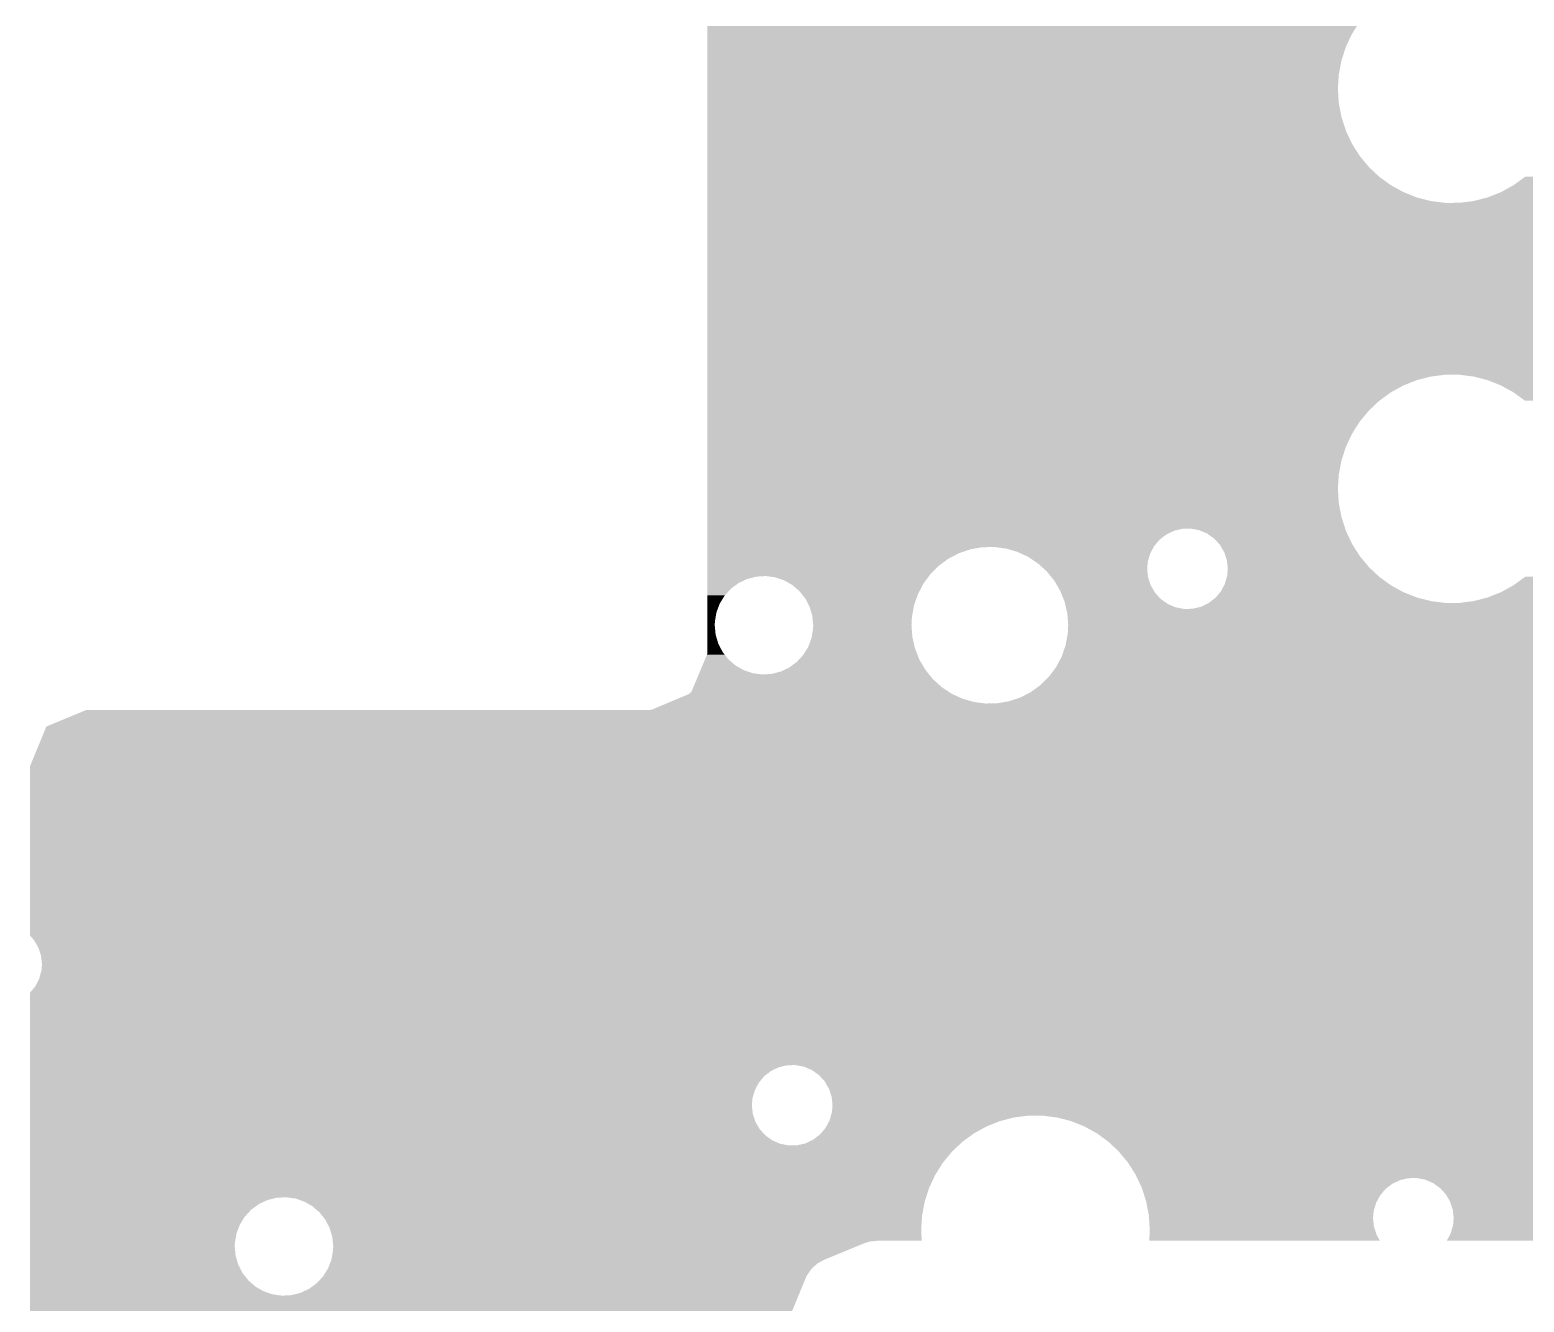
# Model space of a CAD drawing. Extents: x 295 to 953, y 10 to 290.
# Drawn here: x 578.48 to 622.17, y 211.06 to 248.26 of the extents above; entities that cross this region are included whole.
import ezdxf

# ---------------------------------------------------------------- set-up
doc = ezdxf.new("R2010")
doc.units = 0
doc.header["$LTSCALE"] = 5
doc.header["$MEASUREMENT"] = 0
doc.layers.add('PWR1', color=7, linetype='CONTINUOUS')

msp = doc.modelspace()

# ---------------------------------------------------------------- linework, layer by layer
at = {"layer": 'PWR1'}
for points in [[(598.295, 248.138), (598.295, 248.373), (617.137, 248.138), (617.286, 248.373)], [(598.295, 247.758), (598.295, 248.138), (616.959, 247.758), (617.137, 248.138)], [(598.295, 247.358), (598.295, 247.758), (616.83, 247.358), (616.959, 247.758)], [(598.295, 246.945), (598.295, 247.358), (616.752, 246.945), (616.83, 247.358)], [(598.295, 246.534), (598.295, 246.945), (616.727, 246.534), (616.752, 246.945)], [(598.295, 246.115), (598.295, 246.534), (616.753, 246.115), (616.727, 246.534)], [(598.295, 245.703), (598.295, 246.115), (616.832, 245.703), (616.753, 246.115)], [(598.295, 245.303), (598.295, 245.703), (616.962, 245.303), (616.832, 245.703)], [(598.295, 244.923), (598.295, 245.303), (617.141, 244.923), (616.962, 245.303)], [(598.295, 244.569), (598.295, 244.923), (617.366, 244.569), (617.141, 244.923)], [(598.295, 244.245), (598.295, 244.569), (617.634, 244.245), (617.366, 244.569)], [(598.295, 243.958), (598.295, 244.245), (617.94, 243.958), (617.634, 244.245)], [(598.295, 243.712), (598.295, 243.958), (618.28, 243.712), (617.94, 243.958)], [(621.864, 243.716), (621.957, 243.784), (643.956, 243.716), (643.935, 243.784)], [(621.957, 243.784), (622.203, 243.963), (643.935, 243.784), (643.918, 243.963)], [(598.295, 243.51), (598.295, 243.712), (618.648, 243.51), (618.28, 243.712)], [(598.295, 243.355), (598.295, 243.51), (619.039, 243.355), (618.648, 243.51)], [(598.295, 243.251), (598.295, 243.355), (619.446, 243.251), (619.039, 243.355)], [(620.785, 243.275), (621.106, 243.358), (644.141, 243.275), (644.098, 243.358)], [(621.106, 243.358), (621.496, 243.513), (644.098, 243.358), (644.017, 243.513)], [(621.496, 243.513), (621.508, 243.519), (644.017, 243.513), (644.014, 243.519)], [(621.508, 243.519), (621.864, 243.716), (644.014, 243.519), (643.956, 243.716)], [(598.295, 243.199), (598.295, 243.251), (619.863, 243.199), (619.446, 243.251)], [(598.295, 243.059), (598.295, 243.199), (644.312, 243.059), (644.201, 243.199)], [(598.295, 242.88), (598.295, 243.059), (644.521, 242.88), (644.312, 243.059)], [(619.863, 243.199), (620.283, 243.2), (644.201, 243.199), (644.2, 243.2)], [(620.283, 243.2), (620.699, 243.253), (644.2, 243.2), (644.158, 243.253)], [(620.699, 243.253), (620.785, 243.275), (644.158, 243.253), (644.141, 243.275)], [(598.295, 242.744), (598.295, 242.88), (644.76, 242.744), (644.521, 242.88)], [(598.295, 242.656), (598.295, 242.744), (645.022, 242.656), (644.76, 242.744)], [(598.295, 242.619), (598.295, 242.656), (645.295, 242.619), (645.022, 242.656)], [(598.295, 242.248), (598.295, 242.619), (655.724, 242.248), (655.747, 242.619)], [(598.295, 241.829), (598.295, 242.248), (655.75, 241.829), (655.724, 242.248)], [(598.295, 241.417), (598.295, 241.829), (655.829, 241.417), (655.75, 241.829)], [(598.295, 241.017), (598.295, 241.417), (655.959, 241.017), (655.829, 241.417)], [(598.295, 240.637), (598.295, 241.017), (656.138, 240.637), (655.959, 241.017)], [(598.295, 240.283), (598.295, 240.637), (656.363, 240.283), (656.138, 240.637)], [(598.295, 239.959), (598.295, 240.283), (656.631, 239.959), (656.363, 240.283)], [(598.295, 239.672), (598.295, 239.959), (656.937, 239.672), (656.631, 239.959)], [(598.295, 239.426), (598.295, 239.672), (657.277, 239.426), (656.937, 239.672)], [(598.295, 239.224), (598.295, 239.426), (657.645, 239.224), (657.277, 239.426)], [(598.295, 239.069), (598.295, 239.224), (658.036, 239.069), (657.645, 239.224)], [(598.295, 238.965), (598.295, 239.069), (658.443, 238.965), (658.036, 239.069)], [(598.295, 238.913), (598.295, 238.965), (658.859, 238.913), (658.443, 238.965)], [(598.295, 238.768), (598.295, 238.913), (676.236, 238.768), (676.224, 238.913)], [(598.295, 238.44), (598.295, 238.768), (676.314, 238.44), (676.236, 238.768)], [(598.295, 238.174), (598.295, 238.44), (676.424, 238.174), (676.314, 238.44)], [(598.295, 238.173), (598.295, 238.174), (619.855, 238.173), (620.275, 238.174)], [(598.295, 238.12), (598.295, 238.173), (619.438, 238.12), (619.855, 238.173)], [(598.295, 238.015), (598.295, 238.12), (619.031, 238.015), (619.438, 238.12)], [(620.641, 238.128), (620.275, 238.174), (676.443, 238.128), (676.424, 238.174)], [(620.691, 238.122), (620.641, 238.128), (676.447, 238.122), (676.443, 238.128)], [(621.098, 238.018), (620.691, 238.122), (676.51, 238.018), (676.447, 238.122)], [(598.295, 237.86), (598.295, 238.015), (618.641, 237.86), (619.031, 238.015)], [(598.295, 237.657), (598.295, 237.86), (618.274, 237.657), (618.641, 237.86)], [(621.489, 237.863), (621.098, 238.018), (676.604, 237.863), (676.51, 238.018)], [(621.532, 237.84), (621.489, 237.863), (676.619, 237.84), (676.604, 237.863)], [(621.6, 237.803), (621.532, 237.84), (676.65, 237.803), (676.619, 237.84)], [(621.608, 237.798), (621.6, 237.803), (673.27, 237.798), (673.52, 237.803)], [(621.711, 237.741), (621.608, 237.798), (673.028, 237.741), (673.27, 237.798)], [(621.857, 237.661), (621.711, 237.741), (672.858, 237.661), (673.028, 237.741)], [(598.295, 237.41), (598.295, 237.657), (617.934, 237.41), (618.274, 237.657)], [(598.295, 237.122), (598.295, 237.41), (617.629, 237.122), (617.934, 237.41)], [(621.893, 237.635), (621.857, 237.661), (672.802, 237.635), (672.858, 237.661)], [(622.102, 237.484), (621.893, 237.635), (672.605, 237.484), (672.802, 237.635)], [(622.197, 237.415), (622.102, 237.484), (672.546, 237.415), (672.605, 237.484)], [(598.295, 236.798), (598.295, 237.122), (617.361, 236.798), (617.629, 237.122)], [(598.295, 236.443), (598.295, 236.798), (617.137, 236.443), (617.361, 236.798)], [(598.295, 236.062), (598.295, 236.443), (616.959, 236.062), (617.137, 236.443)], [(598.295, 235.663), (598.295, 236.062), (616.83, 235.663), (616.959, 236.062)], [(598.295, 235.25), (598.295, 235.663), (616.752, 235.25), (616.83, 235.663)], [(598.295, 234.839), (598.295, 235.25), (616.727, 234.839), (616.752, 235.25)], [(598.295, 234.42), (598.295, 234.839), (616.753, 234.42), (616.727, 234.839)], [(598.295, 234.007), (598.295, 234.42), (616.832, 234.007), (616.753, 234.42)], [(598.295, 233.675), (598.295, 234.007), (616.94, 233.675), (616.832, 234.007)], [(598.295, 233.671), (598.295, 233.675), (612.183, 233.671), (612.433, 233.675)], [(598.295, 233.614), (598.295, 233.671), (611.941, 233.614), (612.183, 233.671)], [(598.295, 233.507), (598.295, 233.614), (611.715, 233.507), (611.941, 233.614)], [(598.295, 233.356), (598.295, 233.507), (611.518, 233.356), (611.715, 233.507)], [(598.295, 233.166), (598.295, 233.356), (611.356, 233.166), (611.518, 233.356)], [(612.677, 233.627), (612.433, 233.675), (616.956, 233.627), (616.94, 233.675)], [(612.722, 233.608), (612.677, 233.627), (616.962, 233.608), (616.956, 233.627)], [(612.906, 233.529), (612.722, 233.608), (616.999, 233.529), (616.962, 233.608)], [(613.109, 233.384), (612.906, 233.529), (617.067, 233.384), (616.999, 233.529)], [(613.253, 233.228), (613.109, 233.384), (617.141, 233.228), (617.067, 233.384)], [(598.295, 233.138), (598.295, 233.166), (611.341, 233.138), (611.356, 233.166)], [(598.295, 233.13), (598.295, 233.138), (606.322, 233.13), (606.67, 233.138)], [(598.295, 233.069), (598.295, 233.13), (605.98, 233.069), (606.322, 233.13)], [(598.295, 232.957), (598.295, 233.069), (605.65, 232.957), (605.98, 233.069)], [(598.295, 232.797), (598.295, 232.957), (605.342, 232.797), (605.65, 232.957)], [(607.014, 233.094), (606.67, 233.138), (611.317, 233.094), (611.341, 233.138)], [(607.349, 232.998), (607.014, 233.094), (611.265, 232.998), (611.317, 233.094)], [(607.459, 232.947), (607.349, 232.998), (611.238, 232.947), (611.265, 232.998)], [(607.664, 232.852), (607.459, 232.947), (611.21, 232.852), (611.238, 232.947)], [(613.278, 233.2), (613.253, 233.228), (617.158, 233.2), (617.141, 233.228)], [(613.403, 232.985), (613.278, 233.2), (617.295, 232.985), (617.158, 233.2)], [(613.44, 232.873), (613.403, 232.985), (617.366, 232.873), (617.295, 232.985)], [(613.481, 232.749), (613.44, 232.873), (617.469, 232.749), (617.366, 232.873)], [(598.295, 232.592), (598.295, 232.797), (605.061, 232.592), (605.342, 232.797)], [(598.295, 232.346), (598.295, 232.592), (604.815, 232.346), (605.061, 232.592)], [(607.884, 232.708), (607.664, 232.852), (611.168, 232.708), (611.21, 232.852)], [(607.954, 232.661), (607.884, 232.708), (611.164, 232.661), (611.168, 232.708)], [(608.131, 232.501), (607.954, 232.661), (611.15, 232.501), (611.164, 232.661)], [(608.212, 232.428), (608.131, 232.501), (611.158, 232.428), (611.15, 232.501)], [(608.354, 232.253), (608.212, 232.428), (611.176, 232.253), (611.158, 232.428)], [(613.502, 232.55), (613.481, 232.749), (617.634, 232.55), (617.469, 232.749)], [(613.489, 232.294), (613.508, 232.501), (617.907, 232.294), (617.686, 232.501)], [(613.508, 232.501), (613.502, 232.55), (617.686, 232.501), (617.634, 232.55)], [(598.295, 232.288), (598.295, 232.346), (604.772, 232.288), (604.815, 232.346)], [(598.295, 232.272), (598.295, 232.288), (599.726, 232.272), (600.001, 232.288)], [(598.295, 232.204), (598.295, 232.272), (599.459, 232.204), (599.726, 232.272)], [(598.295, 232.087), (598.295, 232.204), (599.21, 232.087), (599.459, 232.204)], [(598.295, 231.924), (598.295, 232.087), (598.987, 231.924), (599.21, 232.087)], [(600.274, 232.252), (600.001, 232.288), (604.745, 232.252), (604.772, 232.288)], [(600.535, 232.164), (600.274, 232.252), (604.68, 232.164), (604.745, 232.252)], [(600.706, 232.067), (600.535, 232.164), (604.608, 232.067), (604.68, 232.164)], [(600.774, 232.028), (600.706, 232.067), (604.588, 232.028), (604.608, 232.067)], [(600.983, 231.848), (600.774, 232.028), (604.494, 231.848), (604.588, 232.028)], [(608.432, 232.158), (608.354, 232.253), (611.208, 232.158), (611.176, 232.253)], [(608.515, 232.016), (608.432, 232.158), (611.254, 232.016), (611.208, 232.158)], [(608.608, 231.858), (608.515, 232.016), (611.347, 231.858), (611.254, 232.016)], [(613.302, 231.835), (613.399, 232.016), (618.609, 231.835), (618.28, 232.016)], [(613.399, 232.016), (613.42, 232.055), (618.28, 232.016), (618.227, 232.055)], [(613.42, 232.055), (613.48, 232.262), (618.227, 232.055), (617.94, 232.262)], [(613.48, 232.262), (613.489, 232.294), (617.94, 232.262), (617.907, 232.294)], [(621.69, 231.924), (621.85, 232.012), (645.022, 231.924), (644.76, 232.012)], [(621.85, 232.012), (621.864, 232.02), (644.76, 232.012), (644.747, 232.02)], [(621.864, 232.02), (622.04, 232.148), (644.747, 232.02), (644.521, 232.148)], [(622.04, 232.148), (622.203, 232.268), (644.521, 232.148), (644.382, 232.268)], [(598.295, 231.721), (598.295, 231.924), (598.8, 231.721), (598.987, 231.924)], [(598.295, 231.487), (598.295, 231.721), (598.655, 231.487), (598.8, 231.721)], [(601.054, 231.759), (600.983, 231.848), (604.447, 231.759), (604.494, 231.848)], [(601.155, 231.633), (601.054, 231.759), (604.403, 231.633), (604.447, 231.759)], [(601.26, 231.43), (601.155, 231.633), (604.333, 231.43), (604.403, 231.633)], [(608.631, 231.801), (608.608, 231.858), (611.38, 231.801), (611.347, 231.858)], [(608.704, 231.617), (608.631, 231.801), (611.548, 231.617), (611.38, 231.801)], [(608.737, 231.535), (608.704, 231.617), (611.664, 231.535), (611.548, 231.617)], [(612.954, 231.503), (613.022, 231.556), (619.863, 231.503), (619.446, 231.556)], [(613.022, 231.556), (613.14, 231.646), (619.446, 231.556), (619.094, 231.646)], [(613.14, 231.646), (613.152, 231.66), (619.094, 231.646), (619.039, 231.66)], [(613.152, 231.66), (613.283, 231.814), (619.039, 231.66), (618.648, 231.814)], [(613.283, 231.814), (613.302, 231.835), (618.648, 231.814), (618.609, 231.835)], [(620.283, 231.504), (620.699, 231.557), (656.523, 231.504), (656.479, 231.557)], [(620.699, 231.557), (621.106, 231.662), (656.479, 231.557), (656.392, 231.662)], [(621.106, 231.662), (621.195, 231.698), (656.392, 231.662), (656.363, 231.698)], [(621.195, 231.698), (621.496, 231.817), (656.363, 231.698), (656.287, 231.817)], [(621.496, 231.817), (621.624, 231.888), (656.287, 231.817), (656.242, 231.888)], [(621.624, 231.888), (621.69, 231.924), (645.295, 231.888), (645.022, 231.924)], [(598.295, 231.23), (598.295, 231.487), (598.558, 231.23), (598.655, 231.487)], [(598.295, 230.958), (598.295, 231.23), (598.511, 230.958), (598.558, 231.23)], [(601.281, 231.388), (601.26, 231.43), (604.326, 231.388), (604.333, 231.43)], [(601.36, 231.124), (601.281, 231.388), (604.278, 231.124), (604.326, 231.388)], [(601.363, 231.088), (601.36, 231.124), (604.271, 231.088), (604.278, 231.124)], [(608.751, 231.473), (608.737, 231.535), (611.751, 231.473), (611.664, 231.535)], [(608.774, 231.375), (608.751, 231.473), (611.98, 231.375), (611.751, 231.473)], [(608.785, 231.327), (608.774, 231.375), (612.225, 231.327), (611.98, 231.375)], [(608.815, 231.197), (608.785, 231.327), (656.82, 231.197), (656.681, 231.327)], [(608.824, 231.087), (608.815, 231.197), (656.937, 231.087), (656.82, 231.197)], [(612.225, 231.327), (612.474, 231.331), (656.681, 231.327), (656.677, 231.331)], [(612.474, 231.331), (612.659, 231.374), (656.677, 231.331), (656.631, 231.374)], [(612.659, 231.374), (612.717, 231.388), (656.631, 231.374), (656.62, 231.388)], [(612.717, 231.388), (612.942, 231.494), (656.62, 231.388), (656.531, 231.494)], [(612.942, 231.494), (612.954, 231.503), (656.531, 231.494), (656.524, 231.503)], [(619.863, 231.503), (620.283, 231.504), (656.524, 231.503), (656.523, 231.504)], [(598.295, 230.85), (598.295, 230.958), (598.507, 230.85), (598.511, 230.958)], [(598.295, 230.576), (598.295, 230.85), (598.533, 230.576), (598.507, 230.85)], [(601.341, 230.503), (601.382, 230.741), (604.285, 230.503), (604.267, 230.741)], [(601.386, 230.85), (601.363, 231.088), (604.259, 230.85), (604.271, 231.088)], [(601.382, 230.741), (601.386, 230.85), (604.267, 230.741), (604.259, 230.85)], [(608.842, 230.85), (608.824, 231.087), (657.264, 230.85), (656.937, 231.087)], [(608.831, 230.638), (608.841, 230.84), (657.645, 230.638), (657.277, 230.84)], [(608.841, 230.84), (608.842, 230.85), (657.277, 230.84), (657.264, 230.85)], [(598.295, 230.311), (598.295, 230.576), (598.611, 230.311), (598.533, 230.576)], [(598.295, 230.067), (598.295, 230.311), (598.738, 230.067), (598.611, 230.311)], [(601.237, 230.212), (601.335, 230.47), (604.352, 230.212), (604.293, 230.47)], [(601.335, 230.47), (601.341, 230.503), (604.293, 230.47), (604.285, 230.503)], [(608.745, 230.205), (608.767, 230.27), (715.728, 230.205), (715.864, 230.27)], [(608.767, 230.27), (608.775, 230.312), (715.864, 230.27), (715.954, 230.312)], [(608.775, 230.312), (608.778, 230.328), (715.954, 230.312), (716.022, 230.328)], [(608.778, 230.328), (608.787, 230.38), (658.859, 230.328), (658.443, 230.38)], [(608.787, 230.38), (608.806, 230.484), (658.443, 230.38), (658.036, 230.484)], [(608.806, 230.484), (608.829, 230.612), (658.036, 230.484), (657.713, 230.612)], [(608.829, 230.612), (608.831, 230.638), (657.713, 230.612), (657.645, 230.638)], [(598.147, 229.672), (598.223, 229.851), (599.118, 229.672), (598.909, 229.851)], [(598.223, 229.851), (598.282, 229.993), (598.909, 229.851), (598.796, 229.993)], [(598.282, 229.993), (598.295, 230.057), (598.796, 229.993), (598.746, 230.057)], [(598.295, 230.057), (598.295, 230.067), (598.746, 230.057), (598.738, 230.067)], [(600.905, 229.776), (600.966, 229.841), (604.531, 229.776), (604.492, 229.841)], [(600.966, 229.841), (601.092, 229.978), (604.492, 229.841), (604.438, 229.978)], [(601.092, 229.978), (601.207, 230.164), (604.438, 229.978), (604.364, 230.164)], [(601.207, 230.164), (601.237, 230.212), (604.364, 230.164), (604.352, 230.212)], [(608.498, 229.645), (608.614, 229.864), (715.251, 229.645), (715.369, 229.864)], [(608.614, 229.864), (608.654, 229.941), (715.369, 229.864), (715.434, 229.941)], [(608.654, 229.941), (608.693, 230.054), (715.434, 229.941), (715.531, 230.054)], [(608.693, 230.054), (608.745, 230.205), (715.531, 230.054), (715.728, 230.205)], [(597.98, 229.272), (598.038, 229.411), (604.888, 229.272), (604.775, 229.411)], [(598.038, 229.411), (598.053, 229.448), (599.892, 229.411), (599.619, 229.448)], [(598.053, 229.448), (598.09, 229.536), (599.619, 229.448), (599.358, 229.536)], [(598.09, 229.536), (598.147, 229.672), (599.358, 229.536), (599.118, 229.672)], [(599.892, 229.411), (600.167, 229.427), (604.775, 229.411), (604.762, 229.427)], [(600.167, 229.427), (600.434, 229.495), (604.762, 229.427), (604.707, 229.495)], [(600.434, 229.495), (600.532, 229.542), (604.707, 229.495), (604.669, 229.542)], [(600.532, 229.542), (600.683, 229.613), (604.669, 229.542), (604.627, 229.613)], [(600.683, 229.613), (600.905, 229.776), (604.627, 229.613), (604.531, 229.776)], [(608.286, 229.353), (608.305, 229.38), (672.768, 229.353), (672.802, 229.38)], [(608.305, 229.38), (608.384, 229.486), (672.802, 229.38), (673.028, 229.486)], [(608.384, 229.486), (608.426, 229.543), (673.028, 229.486), (673.27, 229.543)], [(608.426, 229.543), (608.429, 229.548), (673.27, 229.543), (673.52, 229.548)], [(608.429, 229.548), (608.492, 229.633), (715.222, 229.548), (715.247, 229.633)], [(608.492, 229.633), (608.498, 229.645), (715.247, 229.633), (715.251, 229.645)], [(597.833, 228.924), (597.882, 229.039), (605.321, 228.924), (605.146, 229.039)], [(597.882, 229.039), (597.98, 229.272), (605.146, 229.039), (604.888, 229.272)], [(607.759, 228.903), (607.945, 229.039), (672.369, 228.903), (672.443, 229.039)], [(607.945, 229.039), (608.039, 229.108), (672.443, 229.039), (672.502, 229.108)], [(608.039, 229.108), (608.16, 229.229), (672.502, 229.108), (672.605, 229.229)], [(608.16, 229.229), (608.286, 229.353), (672.605, 229.229), (672.768, 229.353)], [(596.675, 228.386), (597.092, 228.561), (672.238, 228.386), (672.254, 228.561)], [(597.092, 228.561), (597.198, 228.606), (606.431, 228.561), (606.086, 228.606)], [(597.198, 228.606), (597.427, 228.702), (606.086, 228.606), (605.752, 228.702)], [(597.427, 228.702), (597.745, 228.835), (605.752, 228.702), (605.462, 228.835)], [(597.745, 228.835), (597.76, 228.847), (605.462, 228.835), (605.436, 228.847)], [(597.76, 228.847), (597.817, 228.893), (605.436, 228.847), (605.366, 228.893)], [(597.817, 228.893), (597.833, 228.924), (605.366, 228.893), (605.321, 228.924)], [(606.431, 228.561), (606.779, 228.57), (672.254, 228.561), (672.254, 228.57)], [(606.779, 228.57), (606.838, 228.58), (672.254, 228.57), (672.255, 228.58)], [(606.838, 228.58), (607.121, 228.63), (672.255, 228.58), (672.27, 228.63)], [(607.121, 228.63), (607.45, 228.742), (672.27, 228.63), (672.302, 228.742)], [(607.45, 228.742), (607.599, 228.819), (672.302, 228.742), (672.325, 228.819)], [(607.599, 228.819), (607.759, 228.903), (672.325, 228.819), (672.369, 228.903)], [(578.967, 227.89), (579.535, 228.126), (672.341, 227.89), (672.263, 228.126)], [(579.535, 228.126), (580.134, 228.373), (672.263, 228.126), (672.237, 228.373)], [(596.611, 228.373), (596.675, 228.386), (672.237, 228.373), (672.238, 228.386)], [(578.801, 227.49), (578.877, 227.674), (672.635, 227.49), (672.467, 227.674)], [(578.877, 227.674), (578.966, 227.889), (672.467, 227.674), (672.341, 227.889)], [(578.966, 227.889), (578.967, 227.89), (672.341, 227.889), (672.341, 227.89)], [(578.483, 226.723), (578.681, 227.199), (815.237, 226.723), (815.237, 227.199)], [(578.681, 227.199), (578.7, 227.247), (673.312, 227.199), (673.067, 227.247)], [(578.7, 227.247), (578.741, 227.346), (673.067, 227.247), (672.838, 227.346)], [(578.741, 227.346), (578.801, 227.49), (672.838, 227.346), (672.635, 227.49)], [(578.483, 226.722), (578.483, 226.723), (815.237, 226.722), (815.237, 226.723)], [(578.483, 226.495), (578.483, 226.722), (815.263, 226.495), (815.237, 226.722)], [(578.483, 226.343), (578.483, 226.495), (815.312, 226.343), (815.263, 226.495)], [(578.483, 225.18), (578.483, 226.343), (815.794, 225.18), (815.312, 226.343)], [(578.483, 224.981), (578.483, 225.18), (815.906, 224.981), (815.794, 225.18)], [(578.483, 224.812), (578.483, 224.981), (816.06, 224.812), (815.906, 224.981)], [(578.483, 224.683), (578.483, 224.812), (816.248, 224.683), (816.06, 224.812)], [(578.483, 224.646), (578.483, 224.683), (816.327, 224.646), (816.248, 224.683)], [(578.483, 224.157), (578.483, 224.646), (817.496, 224.157), (816.327, 224.646)], [(578.483, 224.094), (578.483, 224.157), (817.716, 224.094), (817.496, 224.157)], [(578.483, 224.081), (578.483, 224.094), (817.878, 224.081), (817.716, 224.094)], [(578.483, 223.831), (578.483, 224.081), (833.143, 223.831), (832.54, 224.081)], [(578.483, 223.83), (578.483, 223.831), (833.143, 223.83), (833.143, 223.831)], [(578.483, 223.222), (578.483, 223.83), (833.398, 223.222), (833.143, 223.83)], [(578.483, 223.221), (578.483, 223.222), (833.398, 223.221), (833.398, 223.222)], [(578.483, 221.782), (578.483, 223.221), (833.398, 221.782), (833.398, 223.221)], [(578.604, 221.643), (578.483, 221.782), (833.398, 221.643), (833.398, 221.782)], [(578.731, 221.428), (578.604, 221.643), (833.398, 221.428), (833.398, 221.643)], [(578.776, 221.293), (578.731, 221.428), (833.398, 221.293), (833.398, 221.428)], [(578.777, 221.288), (578.776, 221.293), (650.156, 221.288), (650.406, 221.293)], [(578.796, 221.231), (578.777, 221.288), (649.914, 221.231), (650.156, 221.288)], [(578.81, 221.192), (578.796, 221.231), (649.829, 221.192), (649.914, 221.231)], [(578.813, 221.158), (578.81, 221.192), (649.759, 221.158), (649.829, 221.192)], [(578.814, 221.154), (578.813, 221.158), (643.601, 221.154), (643.675, 221.158)], [(578.815, 221.144), (578.814, 221.154), (643.528, 221.144), (643.601, 221.154)], [(578.816, 221.13), (578.815, 221.144), (643.455, 221.13), (643.528, 221.144)], [(578.818, 221.11), (578.816, 221.13), (643.383, 221.11), (643.455, 221.13)], [(578.821, 221.085), (578.818, 221.11), (643.314, 221.085), (643.383, 221.11)], [(578.824, 221.055), (578.821, 221.085), (643.246, 221.055), (643.314, 221.085)], [(578.778, 220.596), (578.795, 220.66), (642.774, 220.596), (642.81, 220.66)], [(578.795, 220.66), (578.812, 220.722), (642.81, 220.66), (642.851, 220.722)], [(578.812, 220.722), (578.822, 220.757), (649.296, 220.722), (649.314, 220.757)], [(578.822, 220.757), (578.823, 220.777), (649.314, 220.757), (649.325, 220.777)], [(578.823, 220.777), (578.837, 220.944), (643.282, 220.777), (643.115, 220.944)], [(578.828, 221.021), (578.824, 221.055), (643.18, 221.021), (643.246, 221.055)], [(578.832, 220.981), (578.828, 221.021), (643.117, 220.981), (643.18, 221.021)], [(578.834, 220.965), (578.832, 220.981), (643.094, 220.965), (643.117, 220.981)], [(578.837, 220.944), (578.834, 220.965), (643.115, 220.944), (643.094, 220.965)], [(578.539, 220.17), (578.6, 220.244), (642.659, 220.17), (642.665, 220.244)], [(578.6, 220.244), (578.642, 220.295), (642.665, 220.244), (642.673, 220.295)], [(578.642, 220.295), (578.653, 220.317), (642.673, 220.295), (642.677, 220.317)], [(578.653, 220.317), (578.69, 220.389), (642.677, 220.317), (642.693, 220.389)], [(578.69, 220.389), (578.727, 220.46), (642.693, 220.389), (642.715, 220.46)], [(578.727, 220.46), (578.756, 220.516), (642.715, 220.46), (642.737, 220.516)], [(578.756, 220.516), (578.76, 220.529), (642.737, 220.516), (642.742, 220.529)], [(578.76, 220.529), (578.778, 220.596), (642.742, 220.529), (642.774, 220.596)], [(578.483, 220.102), (578.539, 220.17), (642.658, 220.102), (642.659, 220.17)], [(578.483, 220.096), (578.483, 220.102), (642.658, 220.096), (642.658, 220.102)], [(578.483, 220.022), (578.483, 220.096), (642.662, 220.022), (642.658, 220.096)], [(578.483, 219.948), (578.483, 220.022), (642.672, 219.948), (642.662, 220.022)], [(578.483, 219.875), (578.483, 219.948), (642.686, 219.875), (642.672, 219.948)], [(578.483, 219.804), (578.483, 219.875), (642.706, 219.804), (642.686, 219.875)], [(578.483, 219.734), (578.483, 219.804), (642.731, 219.734), (642.706, 219.804)], [(578.483, 219.666), (578.483, 219.734), (642.761, 219.666), (642.731, 219.734)], [(578.483, 219.601), (578.483, 219.666), (642.796, 219.601), (642.761, 219.666)], [(578.483, 219.538), (578.483, 219.601), (642.835, 219.538), (642.796, 219.601)], [(578.483, 219.514), (578.483, 219.538), (642.851, 219.514), (642.835, 219.538)], [(578.483, 219.459), (578.483, 219.514), (649.329, 219.459), (649.297, 219.514)], [(578.483, 219.271), (578.483, 219.459), (643.094, 219.271), (643.282, 219.459)], [(578.483, 219.231), (578.483, 219.271), (643.156, 219.231), (643.094, 219.271)], [(578.483, 219.194), (578.483, 219.231), (643.22, 219.194), (643.156, 219.231)], [(578.483, 219.163), (578.483, 219.194), (643.287, 219.163), (643.22, 219.194)], [(578.483, 219.136), (578.483, 219.163), (643.356, 219.136), (643.287, 219.163)], [(578.483, 219.114), (578.483, 219.136), (643.427, 219.114), (643.356, 219.136)], [(578.483, 219.097), (578.483, 219.114), (643.499, 219.097), (643.427, 219.114)], [(578.483, 219.086), (578.483, 219.097), (643.573, 219.086), (643.499, 219.097)], [(578.483, 219.079), (578.483, 219.086), (643.646, 219.079), (643.573, 219.086)], [(578.483, 219.078), (578.483, 219.079), (643.721, 219.078), (643.646, 219.079)], [(578.483, 218.992), (578.483, 219.078), (649.953, 218.992), (649.753, 219.078)], [(578.483, 218.944), (578.483, 218.992), (650.198, 218.944), (649.953, 218.992)], [(578.483, 218.913), (578.483, 218.944), (775.512, 218.913), (775.529, 218.944)], [(578.483, 218.674), (578.483, 218.913), (775.443, 218.674), (775.512, 218.913)], [(578.483, 218.467), (578.483, 218.674), (775.424, 218.467), (775.443, 218.674)], [(578.483, 218.255), (578.483, 218.467), (775.447, 218.255), (775.424, 218.467)], [(578.483, 218.239), (578.483, 218.255), (749.967, 218.239), (750.242, 218.255)], [(578.483, 218.171), (578.483, 218.239), (749.7, 218.171), (749.967, 218.239)], [(578.483, 218.053), (578.483, 218.171), (749.451, 218.053), (749.7, 218.171)], [(578.483, 217.991), (578.483, 218.053), (749.365, 217.991), (749.451, 218.053)], [(578.483, 217.986), (578.483, 217.991), (600.626, 217.986), (600.876, 217.991)], [(578.483, 217.929), (578.483, 217.986), (600.384, 217.929), (600.626, 217.986)], [(578.483, 217.823), (578.483, 217.929), (600.158, 217.823), (600.384, 217.929)], [(578.483, 217.672), (578.483, 217.823), (599.961, 217.672), (600.158, 217.823)], [(578.483, 217.482), (578.483, 217.672), (599.799, 217.482), (599.961, 217.672)], [(600.898, 217.986), (600.876, 217.991), (628.693, 217.986), (628.943, 217.991)], [(601.12, 217.942), (600.898, 217.986), (628.507, 217.942), (628.693, 217.986)], [(601.15, 217.929), (601.12, 217.942), (628.451, 217.929), (628.507, 217.942)], [(601.349, 217.844), (601.15, 217.929), (628.27, 217.844), (628.451, 217.929)], [(601.379, 217.823), (601.349, 217.844), (628.225, 217.823), (628.27, 217.844)], [(601.552, 217.7), (601.379, 217.823), (628.064, 217.7), (628.225, 217.823)], [(601.578, 217.672), (601.552, 217.7), (628.028, 217.672), (628.064, 217.7)], [(601.721, 217.516), (601.578, 217.672), (627.895, 217.516), (628.028, 217.672)], [(578.483, 217.262), (578.483, 217.482), (599.681, 217.262), (599.799, 217.482)], [(578.483, 217.023), (578.483, 217.262), (599.611, 217.023), (599.681, 217.262)], [(601.74, 217.482), (601.721, 217.516), (627.866, 217.482), (627.895, 217.516)], [(601.846, 217.301), (601.74, 217.482), (627.768, 217.301), (627.866, 217.482)], [(601.859, 217.262), (601.846, 217.301), (627.748, 217.262), (627.768, 217.301)], [(601.924, 217.064), (601.859, 217.262), (627.69, 217.064), (627.748, 217.262)], [(578.483, 216.816), (578.483, 217.023), (599.593, 216.816), (599.611, 217.023)], [(578.483, 216.569), (578.483, 216.816), (599.619, 216.569), (599.593, 216.816)], [(601.929, 217.023), (601.924, 217.064), (627.678, 217.023), (627.69, 217.064)], [(601.951, 216.816), (601.929, 217.023), (627.66, 216.816), (627.678, 217.023)], [(601.932, 216.609), (601.951, 216.816), (627.682, 216.609), (627.66, 216.816)], [(578.483, 216.332), (578.483, 216.569), (599.697, 216.332), (599.619, 216.569)], [(578.483, 216.117), (578.483, 216.332), (599.823, 216.117), (599.697, 216.332)], [(601.771, 216.199), (601.854, 216.354), (606.457, 216.199), (606.847, 216.354)], [(601.854, 216.354), (601.863, 216.37), (606.847, 216.354), (606.909, 216.37)], [(601.863, 216.37), (601.889, 216.459), (606.909, 216.37), (607.254, 216.459)], [(601.889, 216.459), (601.904, 216.512), (607.254, 216.459), (607.67, 216.512)], [(601.904, 216.513), (601.92, 216.569), (627.705, 216.513), (627.686, 216.569)], [(601.904, 216.512), (601.904, 216.513), (607.67, 216.512), (608.09, 216.513)], [(601.92, 216.569), (601.932, 216.609), (627.686, 216.569), (627.682, 216.609)], [(608.507, 216.461), (608.09, 216.513), (627.722, 216.461), (627.705, 216.513)], [(608.914, 216.357), (608.507, 216.461), (627.756, 216.357), (627.722, 216.461)], [(608.977, 216.332), (608.914, 216.357), (627.764, 216.332), (627.756, 216.357)], [(609.304, 216.202), (608.977, 216.332), (627.84, 216.202), (627.764, 216.332)], [(578.483, 215.933), (578.483, 216.117), (599.991, 215.933), (599.823, 216.117)], [(578.483, 215.789), (578.483, 215.933), (600.194, 215.789), (599.991, 215.933)], [(601.385, 215.81), (601.583, 215.961), (605.834, 215.81), (606.041, 215.961)], [(601.583, 215.961), (601.613, 215.996), (606.041, 215.961), (606.089, 215.996)], [(601.613, 215.996), (601.745, 216.151), (606.089, 215.996), (606.37, 216.151)], [(601.745, 216.151), (601.771, 216.199), (606.37, 216.151), (606.457, 216.199)], [(609.461, 216.117), (609.304, 216.202), (627.89, 216.117), (627.84, 216.202)], [(609.673, 216), (609.461, 216.117), (627.997, 216), (627.89, 216.117)], [(609.766, 215.933), (609.673, 216), (628.058, 215.933), (627.997, 216)], [(609.965, 215.789), (609.766, 215.933), (628.261, 215.789), (628.058, 215.933)], [(578.483, 215.69), (578.483, 215.789), (600.423, 215.69), (600.194, 215.789)], [(578.483, 215.642), (578.483, 215.69), (600.668, 215.642), (600.423, 215.69)], [(578.483, 215.461), (578.483, 215.642), (605.444, 215.461), (605.637, 215.642)], [(578.483, 215.136), (578.483, 215.461), (605.177, 215.136), (605.444, 215.461)], [(600.668, 215.642), (600.917, 215.646), (605.637, 215.642), (605.641, 215.646)], [(600.917, 215.646), (601.16, 215.703), (605.641, 215.646), (605.702, 215.703)], [(601.16, 215.703), (601.256, 215.749), (605.702, 215.703), (605.75, 215.749)], [(601.256, 215.749), (601.385, 215.81), (605.75, 215.749), (605.834, 215.81)], [(610.013, 215.754), (609.965, 215.789), (628.343, 215.754), (628.261, 215.789)], [(610.08, 215.69), (610.013, 215.754), (628.49, 215.69), (628.343, 215.754)], [(610.132, 215.642), (610.08, 215.69), (628.735, 215.642), (628.49, 215.69)], [(610.319, 215.466), (610.132, 215.642), (706.747, 215.466), (706.695, 215.642)], [(610.33, 215.452), (610.319, 215.466), (706.752, 215.452), (706.747, 215.466)], [(610.533, 215.208), (610.33, 215.452), (706.879, 215.208), (706.752, 215.452)], [(578.483, 214.781), (578.483, 215.136), (604.953, 214.781), (605.177, 215.136)], [(610.587, 215.143), (610.533, 215.208), (706.93, 215.143), (706.879, 215.208)], [(610.683, 214.992), (610.587, 215.143), (707.05, 214.992), (706.93, 215.143)], [(610.796, 214.813), (610.683, 214.992), (707.259, 214.813), (707.05, 214.992)], [(578.483, 214.401), (578.483, 214.781), (604.775, 214.401), (604.953, 214.781)], [(610.812, 214.788), (610.796, 214.813), (707.302, 214.788), (707.259, 214.813)], [(610.859, 214.689), (610.812, 214.788), (707.478, 214.689), (707.302, 214.788)], [(610.861, 214.684), (610.859, 214.689), (618.787, 214.684), (619.037, 214.689)], [(610.888, 214.627), (610.861, 214.684), (618.545, 214.627), (618.787, 214.684)], [(610.938, 214.521), (610.888, 214.627), (618.319, 214.521), (618.545, 214.627)], [(610.991, 214.409), (610.938, 214.521), (618.172, 214.409), (618.319, 214.521)], [(619.059, 214.684), (619.037, 214.689), (628.693, 214.684), (628.943, 214.689)], [(619.281, 214.64), (619.059, 214.684), (628.507, 214.64), (628.693, 214.684)], [(619.311, 214.627), (619.281, 214.64), (628.451, 214.627), (628.507, 214.64)], [(619.51, 214.542), (619.311, 214.627), (628.27, 214.542), (628.451, 214.627)], [(619.54, 214.521), (619.51, 214.542), (628.225, 214.521), (628.27, 214.542)], [(619.713, 214.398), (619.54, 214.521), (628.064, 214.398), (628.225, 214.521)], [(578.483, 214.127), (578.483, 214.401), (604.686, 214.127), (604.775, 214.401)], [(578.483, 214.111), (578.483, 214.127), (585.692, 214.111), (585.967, 214.127)], [(578.483, 214.043), (578.483, 214.111), (585.425, 214.043), (585.692, 214.111)], [(586.24, 214.091), (585.967, 214.127), (604.675, 214.091), (604.686, 214.127)], [(586.501, 214.003), (586.24, 214.091), (604.646, 214.003), (604.675, 214.091)], [(611.004, 214.37), (610.991, 214.409), (618.122, 214.37), (618.172, 214.409)], [(611.065, 214.18), (611.004, 214.37), (617.96, 214.18), (618.122, 214.37)], [(611.121, 214.009), (611.065, 214.18), (617.868, 214.009), (617.96, 214.18)], [(619.739, 214.37), (619.713, 214.398), (628.028, 214.37), (628.064, 214.398)], [(619.882, 214.214), (619.739, 214.37), (627.895, 214.214), (628.028, 214.37)], [(619.901, 214.18), (619.882, 214.214), (627.866, 214.18), (627.895, 214.214)], [(620.007, 213.999), (619.901, 214.18), (627.768, 213.999), (627.866, 214.18)], [(578.483, 213.926), (578.483, 214.043), (585.176, 213.926), (585.425, 214.043)], [(578.483, 213.763), (578.483, 213.926), (584.954, 213.763), (585.176, 213.926)], [(578.483, 213.56), (578.483, 213.763), (584.767, 213.56), (584.954, 213.763)], [(586.504, 214.001), (586.501, 214.003), (604.646, 214.001), (604.646, 214.003)], [(586.741, 213.867), (586.504, 214.001), (604.62, 213.867), (604.646, 214.001)], [(586.95, 213.687), (586.741, 213.867), (604.587, 213.687), (604.62, 213.867)], [(587.028, 213.589), (586.95, 213.687), (604.568, 213.589), (604.587, 213.687)], [(611.13, 213.96), (611.121, 214.009), (617.842, 213.96), (617.868, 214.009)], [(611.176, 213.721), (611.13, 213.96), (617.772, 213.721), (617.842, 213.96)], [(611.2, 213.597), (611.176, 213.721), (617.761, 213.597), (617.772, 213.721)], [(620.02, 213.96), (620.007, 213.999), (627.748, 213.96), (627.768, 213.999)], [(620.085, 213.762), (620.02, 213.96), (627.69, 213.762), (627.748, 213.96)], [(620.09, 213.721), (620.085, 213.762), (627.678, 213.721), (627.69, 213.762)], [(620.112, 213.514), (620.09, 213.721), (627.66, 213.514), (627.678, 213.721)], [(578.483, 213.326), (578.483, 213.56), (584.622, 213.326), (584.767, 213.56)], [(578.483, 213.069), (578.483, 213.326), (584.524, 213.069), (584.622, 213.326)], [(587.121, 213.472), (587.028, 213.589), (604.561, 213.472), (604.568, 213.589)], [(587.248, 213.227), (587.121, 213.472), (604.546, 213.227), (604.561, 213.472)], [(587.263, 213.178), (587.248, 213.227), (604.543, 213.178), (604.546, 213.227)], [(611.205, 213.514), (611.2, 213.597), (617.754, 213.514), (617.761, 213.597)], [(611.22, 213.267), (611.205, 213.514), (617.78, 213.267), (617.754, 213.514)], [(611.226, 213.178), (611.22, 213.267), (617.81, 213.178), (617.78, 213.267)], [(620.027, 213.075), (620.081, 213.267), (627.749, 213.075), (627.686, 213.267)], [(620.081, 213.267), (620.095, 213.315), (627.686, 213.267), (627.681, 213.315)], [(620.095, 213.315), (620.112, 213.514), (627.681, 213.315), (627.66, 213.514)], [(578.483, 212.797), (578.483, 213.069), (584.477, 212.797), (584.524, 213.069)], [(578.483, 212.689), (578.483, 212.797), (584.473, 212.689), (584.477, 212.797)], [(587.326, 212.963), (587.263, 213.178), (604.553, 212.963), (604.543, 213.178)], [(587.337, 212.854), (587.326, 212.963), (604.558, 212.854), (604.553, 212.963)], [(587.339, 212.828), (587.337, 212.854), (603.021, 212.828), (603.248, 212.854)], [(587.344, 212.779), (587.339, 212.828), (602.871, 212.779), (603.021, 212.828)], [(587.352, 212.689), (587.344, 212.779), (602.652, 212.689), (602.871, 212.779)], [(611.21, 212.855), (611.219, 213.03), (617.956, 212.855), (617.858, 213.03)], [(611.21, 212.854), (611.21, 212.855), (617.956, 212.854), (617.956, 212.855)], [(611.211, 212.854), (611.21, 212.854), (617.955, 212.854), (617.956, 212.854)], [(611.219, 213.03), (611.226, 213.178), (617.858, 213.03), (617.81, 213.178)], [(619.91, 212.855), (620.003, 213.03), (627.862, 212.855), (627.764, 213.03)], [(619.91, 212.854), (619.91, 212.855), (627.862, 212.854), (627.862, 212.855)], [(619.91, 212.854), (619.91, 212.854), (627.861, 212.854), (627.862, 212.854)], [(620.003, 213.03), (620.027, 213.075), (627.764, 213.03), (627.749, 213.075)], [(578.483, 212.415), (578.483, 212.689), (584.499, 212.415), (584.473, 212.689)], [(578.483, 212.15), (578.483, 212.415), (584.578, 212.15), (584.499, 212.415)], [(587.301, 212.309), (587.348, 212.58), (601.731, 212.309), (602.389, 212.58)], [(587.348, 212.58), (587.352, 212.689), (602.389, 212.58), (602.652, 212.689)], [(578.483, 211.906), (578.483, 212.15), (584.705, 211.906), (584.578, 212.15)], [(578.483, 211.69), (578.483, 211.906), (584.876, 211.69), (584.705, 211.906)], [(587.075, 211.844), (587.192, 212.033), (601.204, 211.844), (601.333, 212.033)], [(587.192, 212.033), (587.204, 212.051), (601.333, 212.033), (601.354, 212.051)], [(587.204, 212.051), (587.255, 212.186), (601.354, 212.051), (601.502, 212.186)], [(587.255, 212.186), (587.297, 212.297), (601.502, 212.186), (601.702, 212.297)], [(587.297, 212.297), (587.301, 212.309), (601.702, 212.297), (601.731, 212.309)], [(578.483, 211.511), (578.483, 211.69), (585.085, 211.511), (584.876, 211.69)], [(578.483, 211.375), (578.483, 211.511), (585.324, 211.375), (585.085, 211.511)], [(586.4, 211.334), (586.65, 211.452), (600.988, 211.334), (601.037, 211.452)], [(586.65, 211.452), (586.872, 211.615), (601.037, 211.452), (601.104, 211.615)], [(586.872, 211.615), (587.005, 211.759), (601.104, 211.615), (601.164, 211.759)], [(587.005, 211.759), (587.059, 211.817), (601.164, 211.759), (601.191, 211.817)], [(587.059, 211.817), (587.075, 211.844), (601.191, 211.817), (601.204, 211.844)], [(578.483, 211.287), (578.483, 211.375), (585.586, 211.287), (585.324, 211.375)], [(578.483, 211.25), (578.483, 211.287), (585.859, 211.25), (585.586, 211.287)], [(578.483, 210.59), (578.483, 211.25), (600.682, 210.59), (600.954, 211.25)], [(585.859, 211.25), (586.134, 211.266), (600.954, 211.25), (600.96, 211.266)], [(586.134, 211.266), (586.4, 211.334), (600.96, 211.266), (600.988, 211.334)]]:
    msp.add_solid(points, dxfattribs=at)

doc.saveas('drawing.dxf')
